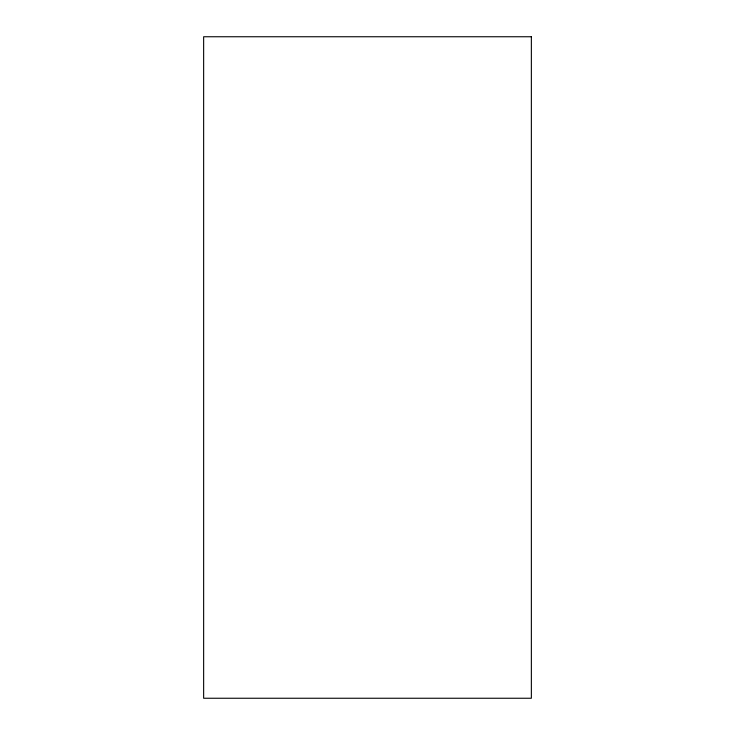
<?xml version="1.0" encoding="UTF-8"?>
<svg xmlns="http://www.w3.org/2000/svg" width="735" height="735" viewBox="0 0 735 735"><rect width="100%" height="100%" fill="white"/><g stroke="black" fill="none" stroke-linecap="round" stroke-linejoin="round"><path stroke-width="1.1" d="M531.359 36.75L203.641 36.75L203.641 698.25L531.359 698.25L531.359 36.75"/></g></svg>
